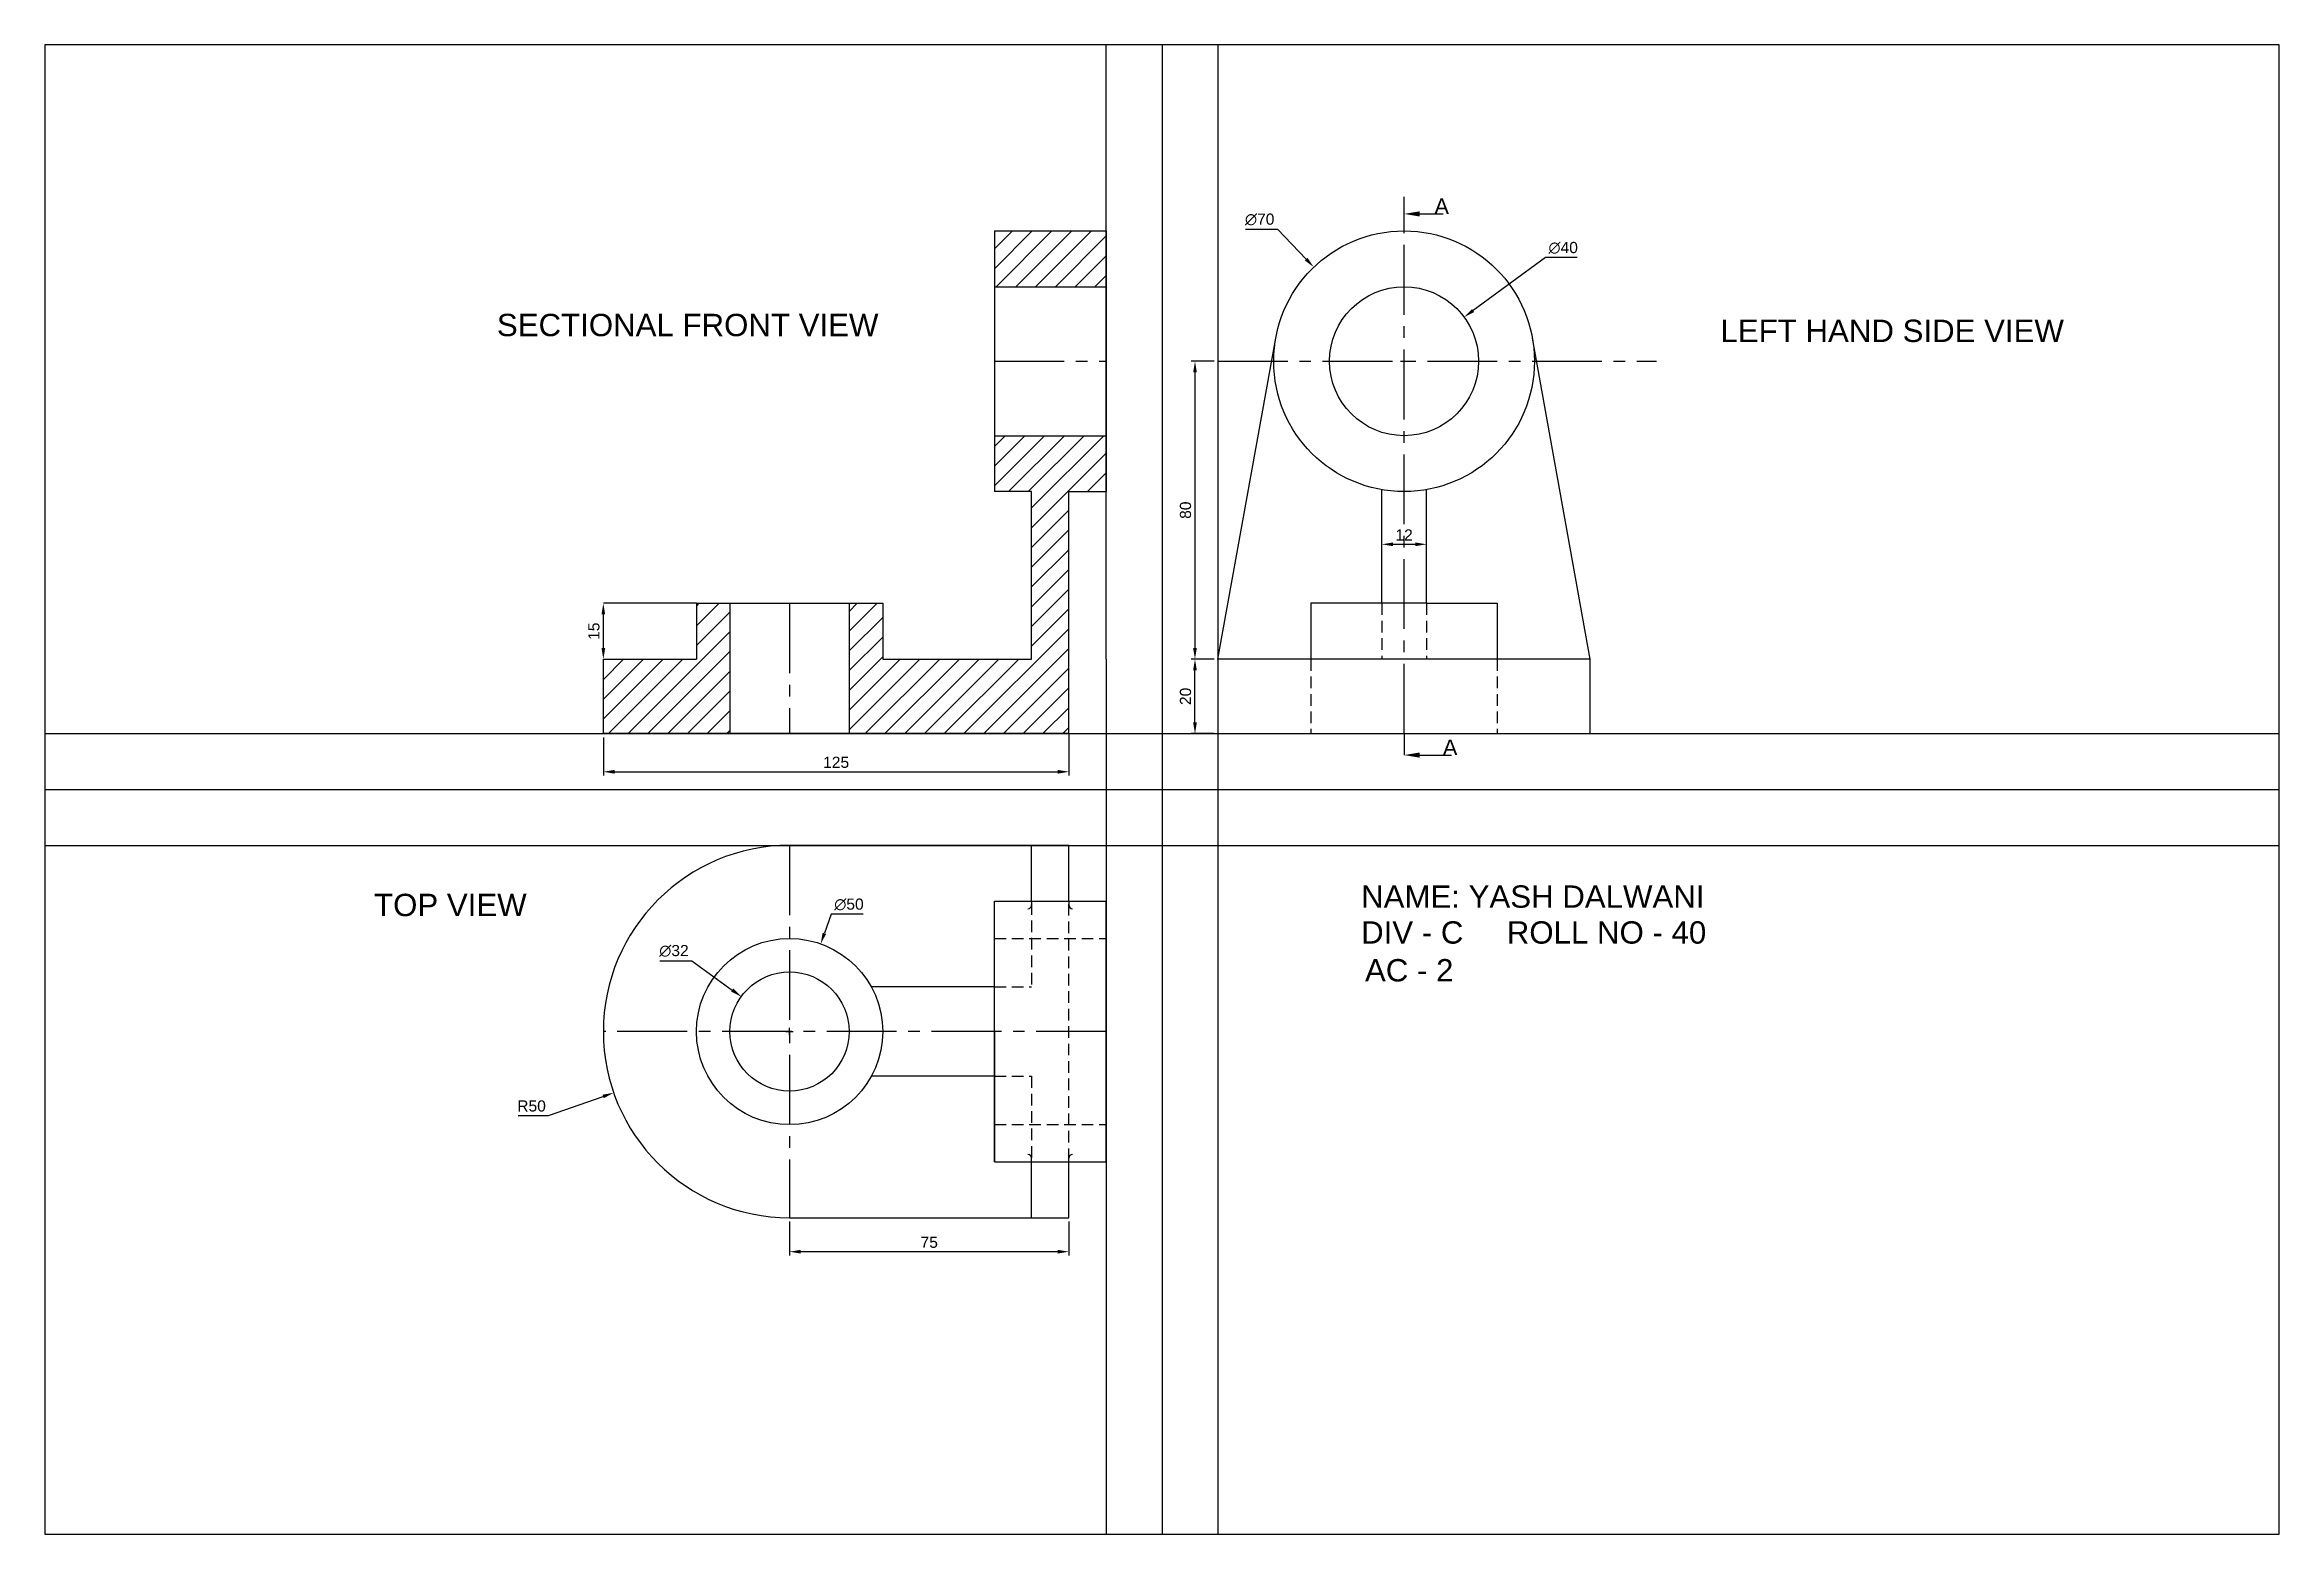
# Model space of a CAD drawing. Header units: millimetres. Extents: x 0 to 600, y 0 to 400.
import ezdxf
from ezdxf import colors
from ezdxf.entities.mleader import LeaderData, LeaderLine
from ezdxf.math import Vec2, Vec3

# ---------------------------------------------------------------- set-up
doc = ezdxf.new("R2010")
doc.units = ezdxf.units.MM
doc.header["$LTSCALE"] = 5
doc.header["$MEASUREMENT"] = 0
doc.linetypes.add('CENTER2', pattern=[1.125, 0.75, -0.125, 0.125, -0.125])
doc.linetypes.add('HIDDEN2', pattern=[0.1875, 0.125, -0.0625])
for name, color, linetype in [('Centre Line', 150, 'CENTER2'), ('Construction', 253, 'Continuous'), ('Dimension', 3, 'Continuous'), ('Hidden', 254, 'HIDDEN2')]:
    doc.layers.add(name, color=color, linetype=linetype)
doc.styles.get("Standard").update_dxf_attribs({"font": 'arial.ttf'})
doc.dimstyles.get("Standard").update_dxf_attribs({"dimtxt": 3, "dimasz": 3, "dimexe": 1, "dimexo": 1, "dimgap": 1, "dimtad": 1, "dimtoh": 1, "dimdec": 0, "dimzin": 0, "dimdsep": 46, "dimtxsty": 'Standard', "dimcen": 1, "dimadec": 0, "dimazin": 0, "dimtfac": 1, "dimtdec": 0, "dimtofl": 0, "dimtmove": 0, "dimatfit": 3, "dimfxl": 1, "dimtolj": 1, "dimtzin": 0, "dimarcsym": 0})

# ---------------------------------------------------------------- blocks, each defined once
blk = doc.blocks.new('*D2')
at = {"layer": 'Defpoints', "color": 0, "ltscale": 5, "transparency": 16777216}
for p in [(150, 215), (275, 215), (275, 204.76)]:
    blk.add_point(p, dxfattribs=at)
at = {"layer": 'Dimension', "color": 0, "lineweight": -2, "ltscale": 5, "transparency": 16777216}
for p, q in [((150, 214), (150, 203.76)), ((275, 214), (275, 203.76)), ((153, 204.76), (272, 204.76))]:
    blk.add_line(p, q, dxfattribs=at)
at = {"layer": 'Dimension', "color": 0, "ltscale": 5, "transparency": 16777216}
for points in [[(153, 205.26), (153, 204.26), (150, 204.76)], [(272, 205.26), (272, 204.26), (275, 204.76)]]:
    blk.add_solid(points, dxfattribs=at)
at = {"layer": 'Dimension', "color": 0, "ltscale": 5, "transparency": 16777216, "insert": (212.5, 207.29), "char_height": 3, "attachment_point": 5}
blk.add_mtext('\\A1;125', dxfattribs=at)
blk = doc.blocks.new('*D3')
at = {"layer": 'Defpoints', "color": 0, "ltscale": 5, "transparency": 16777216}
for p in [(150, 250), (150, 250), (150, 235)]:
    blk.add_point(p, dxfattribs=at)
at = {"layer": 'Dimension', "color": 0, "lineweight": -2, "ltscale": 5, "transparency": 16777216}
blk.add_line((150, 238), (150, 247), dxfattribs=at)
at = {"layer": 'Dimension', "color": 0, "ltscale": 5, "transparency": 16777216}
for points in [[(149.5, 247), (150.5, 247), (150, 250)], [(149.5, 238), (150.5, 238), (150, 235)]]:
    blk.add_solid(points, dxfattribs=at)
at = {"layer": 'Dimension', "color": 0, "ltscale": 5, "transparency": 16777216, "insert": (147.47, 242.5), "char_height": 3, "attachment_point": 5, "rotation": 90}
blk.add_mtext('\\A1;15', dxfattribs=at)
blk = doc.blocks.new('*D4')
at = {"layer": 'Defpoints', "color": 0, "ltscale": 5, "transparency": 16777216}
for p in [(308.86, 235), (315, 235), (315, 215)]:
    blk.add_point(p, dxfattribs=at)
at = {"layer": 'Dimension', "color": 0, "lineweight": -2, "ltscale": 5, "transparency": 16777216}
for p, q in [((314, 235), (307.86, 235)), ((308.86, 218), (308.86, 232)), ((314, 215), (307.86, 215))]:
    blk.add_line(p, q, dxfattribs=at)
at = {"layer": 'Dimension', "color": 0, "ltscale": 5, "transparency": 16777216}
for points in [[(308.36, 232), (309.36, 232), (308.86, 235)], [(308.36, 218), (309.36, 218), (308.86, 215)]]:
    blk.add_solid(points, dxfattribs=at)
at = {"layer": 'Dimension', "color": 0, "ltscale": 5, "transparency": 16777216, "insert": (306.32, 225), "char_height": 3, "attachment_point": 5, "rotation": 90}
blk.add_mtext('\\A1;20', dxfattribs=at)
blk = doc.blocks.new('*D7')
at = {"layer": 'Defpoints', "color": 0, "ltscale": 5, "transparency": 16777216}
for p in [(315, 315), (308.86, 235), (315, 235)]:
    blk.add_point(p, dxfattribs=at)
at = {"layer": 'Dimension', "color": 0, "lineweight": -2, "ltscale": 5, "transparency": 16777216}
for p, q in [((314, 315), (307.86, 315)), ((308.86, 312), (308.86, 238)), ((314, 235), (307.86, 235))]:
    blk.add_line(p, q, dxfattribs=at)
at = {"layer": 'Dimension', "color": 0, "ltscale": 5, "transparency": 16777216}
for points in [[(308.36, 312), (309.36, 312), (308.86, 315)], [(308.36, 238), (309.36, 238), (308.86, 235)]]:
    blk.add_solid(points, dxfattribs=at)
at = {"layer": 'Dimension', "color": 0, "ltscale": 5, "transparency": 16777216, "insert": (306.32, 275), "char_height": 3, "attachment_point": 5, "rotation": 90}
blk.add_mtext('\\A1;80', dxfattribs=at)
blk = doc.blocks.new('*D8')
at = {"layer": 'Defpoints', "color": 0, "ltscale": 5, "transparency": 16777216}
for p in [(381.13, 326.83), (348.87, 303.17)]:
    blk.add_point(p, dxfattribs=at)
at = {"layer": 'Dimension', "color": 0, "lineweight": -2, "ltscale": 5, "transparency": 16777216}
for p, q in [((402.94, 342.82), (383.55, 328.6)), ((411.5, 342.82), (402.94, 342.82)), ((364, 315), (366, 315)), ((365, 314), (365, 316))]:
    blk.add_line(p, q, dxfattribs=at)
at = {"layer": 'Dimension', "color": 0, "ltscale": 5, "transparency": 16777216}
blk.add_solid([(383.25, 329), (383.84, 328.2), (381.13, 326.83)], dxfattribs=at)
at = {"layer": 'Dimension', "color": 0, "ltscale": 5, "transparency": 16777216, "insert": (407.72, 345.44), "char_height": 3, "attachment_point": 5}
blk.add_mtext('\\A1;∅40', dxfattribs=at)
blk = doc.blocks.new('*D9')
at = {"layer": 'Defpoints', "color": 0, "ltscale": 5, "transparency": 16777216}
for p in [(340.77, 340.26), (389.23, 289.74)]:
    blk.add_point(p, dxfattribs=at)
at = {"layer": 'Dimension', "color": 0, "lineweight": -2, "ltscale": 5, "transparency": 16777216}
for p, q in [((322.45, 350.44), (331, 350.44)), ((331, 350.44), (338.69, 342.42)), ((364, 315), (366, 315)), ((365, 314), (365, 316))]:
    blk.add_line(p, q, dxfattribs=at)
at = {"layer": 'Dimension', "color": 0, "ltscale": 5, "transparency": 16777216}
blk.add_solid([(339.06, 342.77), (338.33, 342.08), (340.77, 340.26)], dxfattribs=at)
at = {"layer": 'Dimension', "color": 0, "ltscale": 5, "transparency": 16777216, "insert": (326.23, 353.06), "char_height": 3, "attachment_point": 5}
blk.add_mtext('\\A1;∅70', dxfattribs=at)
blk = doc.blocks.new('*D10')
at = {"layer": 'Defpoints', "color": 0, "ltscale": 5, "transparency": 16777216}
for p in [(359, 265.26), (371, 265.84), (371, 265.26)]:
    blk.add_point(p, dxfattribs=at)
at = {"layer": 'Dimension', "color": 0, "lineweight": -2, "ltscale": 5, "transparency": 16777216}
for p, q in [((359, 266.26), (359, 266.84)), ((362, 265.84), (368, 265.84)), ((371, 266.26), (371, 266.84))]:
    blk.add_line(p, q, dxfattribs=at)
at = {"layer": 'Dimension', "color": 0, "ltscale": 5, "transparency": 16777216}
for points in [[(362, 266.34), (362, 265.34), (359, 265.84)], [(368, 266.34), (368, 265.34), (371, 265.84)]]:
    blk.add_solid(points, dxfattribs=at)
at = {"layer": 'Dimension', "color": 0, "ltscale": 5, "transparency": 16777216, "insert": (365, 268.35), "char_height": 3, "attachment_point": 5}
blk.add_mtext('\\A1;12', dxfattribs=at)
blk = doc.blocks.new('*D11')
at = {"layer": 'Defpoints', "color": 0, "ltscale": 5, "transparency": 16777216}
for p in [(208.35, 158.56), (191.65, 111.44)]:
    blk.add_point(p, dxfattribs=at)
at = {"layer": 'Dimension', "color": 0, "lineweight": -2, "ltscale": 5, "transparency": 16777216}
for p, q in [((211.17, 166.51), (209.36, 161.39)), ((219.72, 166.51), (211.17, 166.51)), ((199, 135), (201, 135)), ((200, 134), (200, 136))]:
    blk.add_line(p, q, dxfattribs=at)
at = {"layer": 'Dimension', "color": 0, "ltscale": 5, "transparency": 16777216}
blk.add_solid([(208.89, 161.56), (209.83, 161.22), (208.35, 158.56)], dxfattribs=at)
at = {"layer": 'Dimension', "color": 0, "ltscale": 5, "transparency": 16777216, "insert": (215.95, 169.13), "char_height": 3, "attachment_point": 5}
blk.add_mtext('\\A1;∅50', dxfattribs=at)
blk = doc.blocks.new('*D12')
at = {"layer": 'Defpoints', "color": 0, "ltscale": 5, "transparency": 16777216}
for p in [(187.04, 144.39), (212.96, 125.61)]:
    blk.add_point(p, dxfattribs=at)
at = {"layer": 'Dimension', "color": 0, "lineweight": -2, "ltscale": 5, "transparency": 16777216}
for p, q in [((165.2, 154.03), (173.73, 154.03)), ((173.73, 154.03), (184.61, 146.15)), ((199, 135), (201, 135)), ((200, 134), (200, 136))]:
    blk.add_line(p, q, dxfattribs=at)
at = {"layer": 'Dimension', "color": 0, "ltscale": 5, "transparency": 16777216}
blk.add_solid([(184.91, 146.55), (184.32, 145.74), (187.04, 144.39)], dxfattribs=at)
at = {"layer": 'Dimension', "color": 0, "ltscale": 5, "transparency": 16777216, "insert": (168.96, 156.65), "char_height": 3, "attachment_point": 5}
blk.add_mtext('\\A1;∅32', dxfattribs=at)
blk = doc.blocks.new('*D13')
at = {"layer": 'Defpoints', "color": 0, "ltscale": 5, "transparency": 16777216}
for p in [(200, 85), (275, 85), (200, 75.89)]:
    blk.add_point(p, dxfattribs=at)
at = {"layer": 'Dimension', "color": 0, "lineweight": -2, "ltscale": 5, "transparency": 16777216}
for p, q in [((200, 84), (200, 74.89)), ((275, 84), (275, 74.89)), ((272, 75.89), (203, 75.89))]:
    blk.add_line(p, q, dxfattribs=at)
at = {"layer": 'Dimension', "color": 0, "ltscale": 5, "transparency": 16777216}
for points in [[(203, 76.39), (203, 75.39), (200, 75.89)], [(272, 76.39), (272, 75.39), (275, 75.89)]]:
    blk.add_solid(points, dxfattribs=at)
at = {"layer": 'Dimension', "color": 0, "ltscale": 5, "transparency": 16777216, "insert": (237.5, 78.41), "char_height": 3, "attachment_point": 5}
blk.add_mtext('\\A1;75', dxfattribs=at)
blk = doc.blocks.new('*D14')
at = {"layer": 'Defpoints', "color": 0, "ltscale": 5, "transparency": 16777216}
for p in [(200, 135), (152.78, 118.56)]:
    blk.add_point(p, dxfattribs=at)
at = {"layer": 'Dimension', "color": 0, "lineweight": -2, "ltscale": 5, "transparency": 16777216}
for p, q in [((199, 135), (201, 135)), ((200, 134), (200, 136)), ((135.3, 112.48), (149.95, 117.58)), ((127.14, 112.48), (135.3, 112.48))]:
    blk.add_line(p, q, dxfattribs=at)
at = {"layer": 'Dimension', "color": 0, "ltscale": 5, "transparency": 16777216}
blk.add_solid([(149.78, 118.05), (150.11, 117.11), (152.78, 118.56)], dxfattribs=at)
at = {"layer": 'Dimension', "color": 0, "ltscale": 5, "transparency": 16777216, "insert": (130.72, 115.01), "char_height": 3, "attachment_point": 5}
blk.add_mtext('\\A1;R50', dxfattribs=at)

msp = doc.modelspace()

# ---------------------------------------------------------------- hatches: boundary and pattern name
at = {"ltscale": 5}
h = msp.add_hatch(dxfattribs=at)
h.set_pattern_fill('ANSI31', color=256, scale=30)
h.paths.add_polyline_path([(285, 350), (265, 350), (255, 350), (255, 335), (285, 335)])
h.paths.add_polyline_path([(285, 295), (255, 295), (255, 280), (265, 280), (275, 280), (285, 280)])
h.paths.add_polyline_path([(275, 280), (265, 280), (265, 235), (225, 235), (225, 250), (216, 250), (216, 215), (275, 215), (275, 260)])
h = msp.add_hatch(dxfattribs=at)
h.set_pattern_fill('ANSI31', color=256, scale=30)
h.paths.add_polyline_path([(184, 250), (175, 250), (175, 235), (150, 235), (150, 215), (184, 215)])

# ---------------------------------------------------------------- linework, layer by layer
for p, q in [((300, 400), (300, 0)), ((0, 200), (600, 200))]:
    msp.add_line(p, q)
for p, q in [((365, 350), (365, 359.13)), ((255, 350), (255, 280)), ((255, 350), (265, 350)), ((265, 350), (285, 350)), ((285, 350), (285, 280)), ((255, 335), (285, 335)), ((315, 235), (330.56, 321.21)), ((415, 235), (399.44, 321.21)), ((255, 295), (285, 295)), ((265, 280), (255, 280)), ((265, 235), (265, 280)), ((275, 280), (285, 280)), ((275, 260), (275, 280)), ((359, 250), (359, 280.52)), ((371, 250), (371, 280.52)), ((275, 215), (275, 260)), ((175, 250), (225, 250)), ((175, 250), (175, 235)), ((184, 250), (184, 215)), ((216, 250), (216, 215)), ((225, 250), (225, 235)), ((359, 250), (340, 250)), ((340, 250), (340, 235)), ((371, 250), (359, 250)), ((371, 250), (390, 250)), ((390, 250), (390, 235)), ((150, 215), (150, 235)), ((150, 235), (175, 235)), ((225, 235), (265, 235)), ((415, 235), (315, 235)), ((315, 235), (315, 215)), ((415, 215), (415, 235)), ((275, 215), (150, 215)), ((315, 215), (415, 215)), ((365, 215), (365, 209.24)), ((275, 185), (200, 185)), ((265, 170), (265, 185)), ((275, 170), (275, 185)), ((255, 100), (255, 170)), ((255, 135), (255, 170)), ((255, 170), (285, 170)), ((264, 168), (264, 168)), ((265, 170), (265, 169)), ((275, 170), (275, 169)), ((276, 168), (276, 168)), ((285, 100), (285, 170)), ((255, 147), (221.93, 147)), ((255, 135), (255, 100)), ((255, 123), (221.93, 123)), ((264, 102), (264, 102)), ((276, 102), (276, 102)), ((255, 100), (285, 100)), ((265, 100), (265, 101)), ((265, 85), (265, 100)), ((275, 100), (275, 101)), ((275, 85), (275, 100)), ((200, 85), (275, 85))]:
    msp.add_line(p, q, dxfattribs=at)
msp.add_lwpolyline([(0, 0), (600, 0), (600, 400), (0, 400)], close=True)
for centre, radius in [((365, 315), 35), ((365, 315), 20), ((200, 135), 25), ((200, 135), 16)]:
    msp.add_circle(centre, radius, dxfattribs=at)
for centre, radius, start, end in [((200, 135), 50, 90, 270), ((264, 169), 1, 270, 0), ((276, 169), 1, 180, 270), ((264, 101), 1, 0, 90), ((276, 101), 1, 90, 180)]:
    msp.add_arc(centre, radius, start, end, dxfattribs=at)
at = {"layer": 'Centre Line', "ltscale": 5}
for p, q in [((365, 215), (365, 350)), ((255, 315), (285, 315)), ((315, 315), (432.74, 315)), ((200, 250), (200, 215)), ((200, 185), (200, 85)), ((285, 135), (150, 135))]:
    msp.add_line(p, q, dxfattribs=at)
at = {"layer": 'Construction', "ltscale": 5}
for p, q in [((285, 235), (285, 400)), ((275, 185), (285, 185)), ((285, 100), (285, 0))]:
    msp.add_line(p, q, dxfattribs=at)
at = {"layer": 'Construction'}
for p, q in [((315, 400), (315, 0)), ((285, 235), (285, 100)), ((0, 215), (600, 215)), ((0, 185), (275, 185)), ((285, 185), (600, 185))]:
    msp.add_line(p, q, dxfattribs=at)
at = {"layer": 'Dimension', "ltscale": 5}
for p, q in [((175, 250), (150, 250)), ((275, 215), (275, 208.26))]:
    msp.add_line(p, q, dxfattribs=at)
at = {"layer": 'Hidden', "ltscale": 5}
for p, q in [((359, 250), (359, 235)), ((371, 250), (371, 235)), ((340, 235), (340, 215)), ((390, 235), (390, 215)), ((265, 169.5), (265, 147)), ((275, 100.5), (275, 169.5)), ((255, 160), (285, 160)), ((255, 147), (265, 147)), ((255, 123), (265, 123)), ((265, 123), (265, 100.5)), ((255, 110), (285, 110))]:
    msp.add_line(p, q, dxfattribs=at)

# ---------------------------------------------------------------- texts
at = {"ltscale": 5}
for s, p in [('SECTIONAL FRONT VIEW', (121.42, 321.73)), ('LEFT HAND SIDE VIEW', (449.96, 320.16)), ('NAME: YASH DALWANI', (353.46, 168.25)), ('TOP VIEW', (88.43, 166)), ('DIV - C     ROLL NO - 40', (353.46, 158.61)), ('AC - 2', (354.5, 148.46))]:
    msp.add_text(s, height=6, dxfattribs=at).set_placement(p)

# ---------------------------------------------------------------- dimensions: what is measured, and where the dimension line sits
at = {"layer": 'Dimension', "ltscale": 5}
for p1, p2, picture, middle in [((389.23, 289.74), (340.77, 340.26), '*D9', (326.23, 350.44)), ((348.87, 303.17), (381.13, 326.83), '*D8', (407.72, 342.82)), ((191.65, 111.44), (208.35, 158.56), '*D11', (215.95, 166.51)), ((212.96, 125.61), (187.04, 144.39), '*D12', (168.96, 154.03))]:
    dim = msp.add_diameter_dim_2p(p1=p1, p2=p2, dimstyle='Standard', dxfattribs=at)
    dim.commit()
    dim.dimension.update_dxf_attribs({"geometry": picture, "text_midpoint": middle, "dimtype": 163})
for base, p1, p2, picture, middle in [((308.86, 235), (315, 315), (315, 235), '*D7', (306.32, 275)), ((150, 250), (150, 235), (150, 250), '*D3', (147.47, 242.5)), ((308.86, 235), (315, 215), (315, 235), '*D4', (306.32, 225))]:
    dim = msp.add_linear_dim(base=base, p1=p1, p2=p2, angle=90, dimstyle='Standard', dxfattribs=at)
    dim.commit()
    dim.dimension.update_dxf_attribs({"geometry": picture, "text_midpoint": middle})
for base, p1, p2, picture, middle in [((371, 265.84), (359, 265.26), (371, 265.26), '*D10', (365, 268.35)), ((275, 204.76), (150, 215), (275, 215), '*D2', (212.5, 207.29)), ((200, 75.89), (275, 85), (200, 85), '*D13', (237.5, 78.41))]:
    dim = msp.add_linear_dim(base=base, p1=p1, p2=p2, dimstyle='Standard', dxfattribs=at)
    dim.commit()
    dim.dimension.update_dxf_attribs({"geometry": picture, "text_midpoint": middle})
dim = msp.add_radius_dim(center=(200, 135), mpoint=(152.78, 118.56), dimstyle='Standard', dxfattribs=at)
dim.commit()
dim.dimension.update_dxf_attribs({"geometry": '*D14', "text_midpoint": (130.72, 112.48), "dimtype": 164})

# ---------------------------------------------------------------- leaders
at = {"ltscale": 5}
ml = msp.add_multileader_mtext('Standard', dxfattribs=at)
ml.set_content('A', color=256)
ml.set_leader_properties()
ml.build(insert=Vec2(0, 0))
ml.multileader.update_dxf_attribs({"text_attachment_direction": 1, "dogleg_length": 0.36, "arrow_head_size": 4.18})
ctx = ml.context
ctx.base_point, ctx.char_height, ctx.arrow_head_size, ctx.landing_gap_size, ctx.plane_origin = Vec3(375.09, 354.56), 4.18, 4.18, 0, Vec3(365, 354.56)
ctx.text_align_type = 1
notes = []
notes.append((ctx, [(0, (1, 1, 0), (375.09, 354.56), (1, 0), 0.36, [(0, [(365, 354.56)], 0, [])])]))
ctx.mtext.insert, ctx.mtext.alignment, ctx.mtext.flow_direction = Vec3(375.09, 358.74), 2, 5
ml = msp.add_multileader_mtext('Standard', dxfattribs=at)
ml.set_content('A', color=256)
ml.set_leader_properties()
ml.build(insert=Vec2(0, 0))
ml.multileader.update_dxf_attribs({"text_attachment_direction": 1, "dogleg_length": 0.36, "arrow_head_size": 4.18})
ctx = ml.context
ctx.base_point, ctx.char_height, ctx.arrow_head_size, ctx.landing_gap_size, ctx.plane_origin = Vec3(377.36, 209.24), 4.18, 4.18, 0, Vec3(365, 209.24)
ctx.text_align_type = 1
notes.append((ctx, [(0, (1, 1, 0), (377.36, 209.24), (1, 0), 0.36, [(0, [(365, 209.24)], 0, [])])]))
ctx.mtext.insert, ctx.mtext.alignment, ctx.mtext.flow_direction = Vec3(377.36, 213.42), 2, 5
for ctx, leaders in notes:
    for number, flags, end, landing, length, lines in leaders:
        leader = LeaderData()
        leader.index, (leader.has_last_leader_line, leader.has_dogleg_vector, leader.attachment_direction) = number, flags
        leader.last_leader_point, leader.dogleg_vector, leader.dogleg_length = Vec3(end), Vec3(landing), length
        for number, points, colour, breaks in lines:
            line = LeaderLine()
            line.index, line.vertices, line.color, line.breaks = number, Vec3.list(points), colors.encode_raw_color(colour), breaks
            leader.lines.append(line)
        ctx.leaders.append(leader)

doc.saveas('drawing.dxf')
